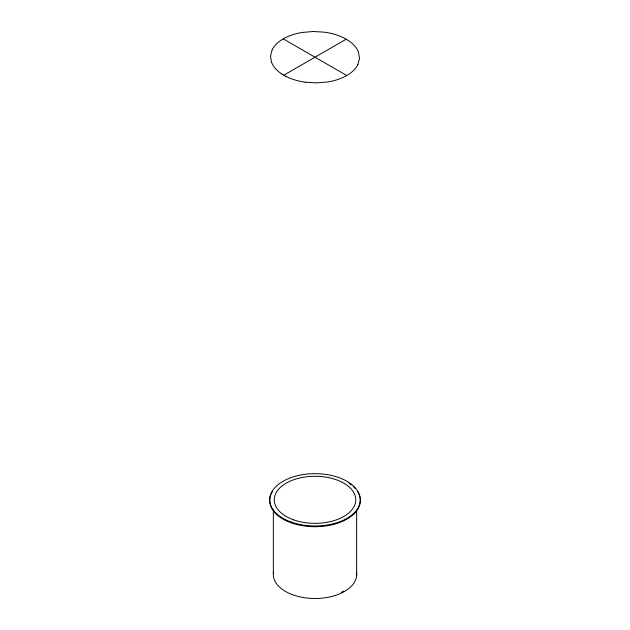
<?xml version="1.0" encoding="UTF-8"?>
<svg xmlns="http://www.w3.org/2000/svg" width="630" height="630" viewBox="0 0 630 630"><rect width="100%" height="100%" fill="white"/><g stroke="black" fill="none" stroke-linecap="round" stroke-linejoin="round"><path stroke-width="0.94" d="M272.128 49.817L270.483 56.172L271.625 62.59M357.871 64.591L359.517 58.236L358.375 51.81A45.462 26.247 0 0 0 348.138 40.375L344.153 38.068A45.462 26.247 0 0 0 324.332 32.162L313.212 31.5L302.203 32.453A43.525 25.129 0 0 0 272.121 49.817M283.846 75.191L346.154 39.217M341.491 592.255L343.799 591.082M305.668 82.246L316.788 82.908L327.797 81.955A43.525 25.129 0 0 0 357.879 64.591M283.492 39.013L346.508 75.395M281.854 74.033L285.847 76.34M356.651 510.04L356.651 575.182M273.349 509.552L273.349 573.725M356.486 572.166A41.675 24.058 0 0 1 314.386 598.508A41.675 24.058 0 0 1 273.656 571.457M360.092 498.078A45.297 26.153 0 0 1 311.488 526.633A45.297 26.153 0 0 1 271.12 494.077M271.491 493.29A45.297 26.153 0 0 1 272.373 491.723M348.973 483.265A45.297 26.153 0 0 1 351.13 484.785M353.682 486.959A45.297 26.153 0 0 1 355.344 488.675M357.604 491.683A45.297 26.153 0 0 1 359.195 494.834M359.486 495.637A45.297 26.153 0 0 1 359.935 497.259M305.668 82.246A45.462 26.247 0 0 1 285.847 76.34M281.941 74.08A45.462 26.247 0 0 1 271.703 62.638M291.17 522.057A45.297 26.153 0 0 0 360.273 500.622A45.297 26.153 0 0 0 293.556 476.784A45.297 26.153 0 0 0 291.17 522.057M293.556 519.837A40.769 23.538 0 0 0 355.745 500.535A40.769 23.538 0 0 0 295.698 479.091A40.769 23.538 0 0 0 293.556 519.837"/></g></svg>
